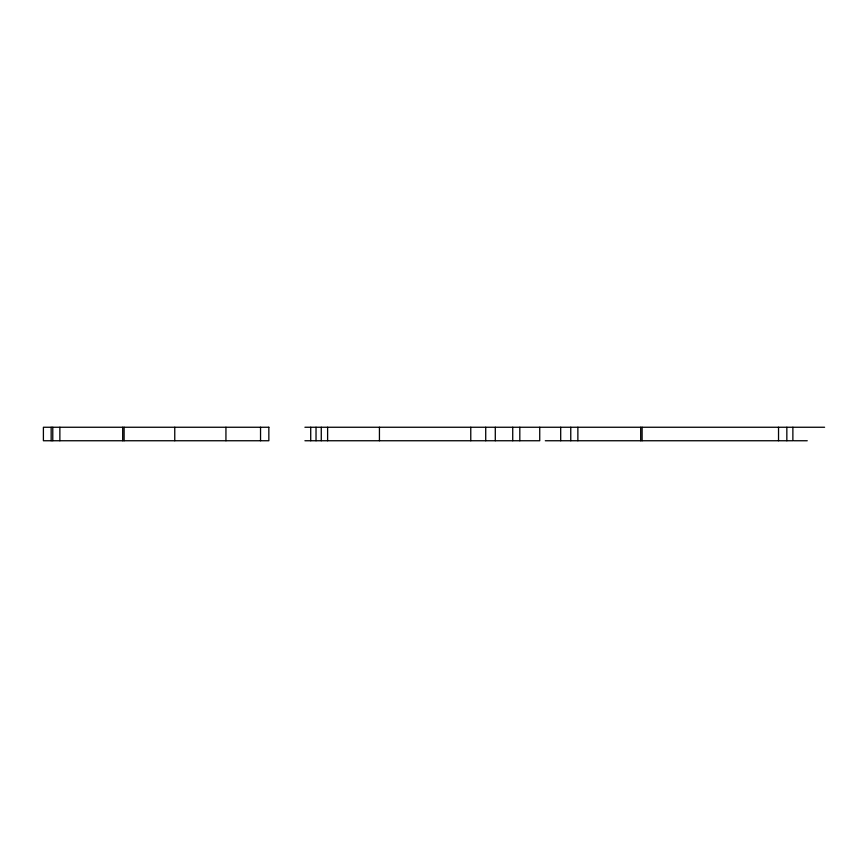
<?xml version="1.0" encoding="UTF-8"?>
<svg xmlns="http://www.w3.org/2000/svg" width="868" height="868" viewBox="0 0 868 868"><rect width="100%" height="100%" fill="white"/><g stroke="black" fill="none" stroke-linecap="round" stroke-linejoin="round"><path stroke-width="1.3" d="M304.918 427.251L824.6 427.251M304.918 440.749L539.733 440.749L539.733 427.251M545.299 440.749L792.875 440.749L792.875 427.251M793.753 440.749L807.251 440.749M786.842 427.251L786.842 440.749M778.531 427.251L778.531 440.749M642.114 427.251L642.114 440.749M640.692 427.251L640.692 440.749M577.871 427.251L577.871 440.749M570.764 427.251L570.764 440.749M560.695 427.251L560.695 440.749M519.813 427.251L519.813 440.749M512.728 427.251L512.728 440.749M495.292 427.251L495.292 440.749M485.722 427.251L485.722 440.749M470.771 427.251L470.771 440.749M379.435 427.251L379.435 440.749M327.616 427.251L327.616 440.749M321.269 427.251L321.269 440.749M316.028 427.251L316.028 440.749M310.722 427.251L310.722 440.749M260.541 427.251L260.541 440.749M225.94 427.251L225.94 440.749M174.761 427.251L174.761 440.749M124.113 427.251L124.113 440.749M122.692 427.251L122.692 440.749M59.87 427.251L59.87 440.749M52.774 427.251L52.774 440.749M51.158 427.251L51.158 440.749M268.841 427.251L43.4 427.251L43.4 440.749L268.841 440.749L268.841 427.251"/></g></svg>
